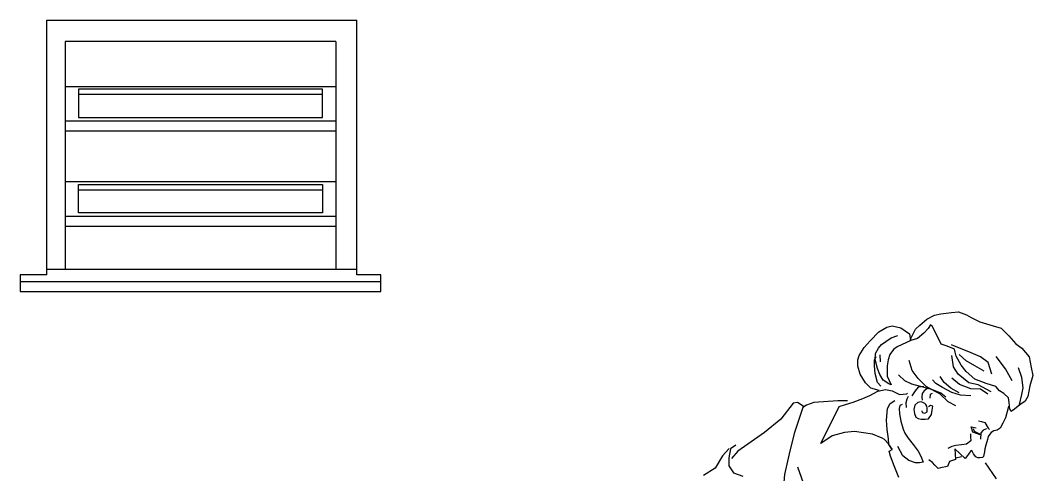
# Model space of a CAD drawing. Extents: x 500 to 638, y 181 to 267.
# Drawn here: x 620.533 to 622.491, y 204.497 to 205.377 of the extents above; entities that cross this region are included whole.
import ezdxf

# ---------------------------------------------------------------- set-up
doc = ezdxf.new("R2010")
doc.units = 0
doc.header["$LTSCALE"] = 7
doc.layers.add('ACESSÓRIO', color=2, linetype='CONTINUOUS')
doc.layers.add('JAPOR', color=142, linetype='CONTINUOUS')

msp = doc.modelspace()

# ---------------------------------------------------------------- linework, layer by layer
at = {"layer": 'ACESSÓRIO'}
for p, q in [((622.3128, 204.8085), (622.3339, 204.8117)), ((622.3339, 204.8117), (622.3473, 204.813)), ((622.3473, 204.813), (622.3626, 204.8066)), ((622.2724, 204.7869), (622.2863, 204.7988)), ((622.2863, 204.7988), (622.301, 204.806)), ((622.301, 204.806), (622.3128, 204.8085)), ((622.3626, 204.8066), (622.3716, 204.802)), ((622.3716, 204.802), (622.3886, 204.7934)), ((622.3886, 204.7934), (622.414, 204.7859)), ((622.1763, 204.7567), (622.1933, 204.7739)), ((622.1933, 204.7739), (622.2085, 204.7828)), ((622.2085, 204.7828), (622.219, 204.7853)), ((622.219, 204.7853), (622.236, 204.7819)), ((622.236, 204.7819), (622.2438, 204.7761)), ((622.2438, 204.7761), (622.2525, 204.7703)), ((622.2525, 204.7703), (622.2545, 204.7569)), ((622.255, 204.7609), (622.2614, 204.7739)), ((622.2614, 204.7739), (622.2642, 204.7793)), ((622.2642, 204.7793), (622.2724, 204.7869)), ((622.2802, 204.7712), (622.2679, 204.7611)), ((622.2884, 204.7807), (622.2802, 204.7712)), ((622.293, 204.7878), (622.2884, 204.7807)), ((622.2965, 204.7848), (622.293, 204.7878)), ((622.303, 204.7726), (622.2965, 204.7848)), ((622.3138, 204.7504), (622.303, 204.7726)), ((622.414, 204.7859), (622.4298, 204.7809)), ((622.4298, 204.7809), (622.4447, 204.7663)), ((622.1647, 204.7436), (622.1763, 204.7567)), ((622.1924, 204.7427), (622.1982, 204.7498)), ((622.1982, 204.7498), (622.2064, 204.7553)), ((622.2064, 204.7553), (622.2169, 204.7624)), ((622.2169, 204.7624), (622.2298, 204.7666)), ((622.255, 204.7569), (622.2288, 204.7449)), ((622.2545, 204.7569), (622.255, 204.7609)), ((622.2679, 204.7611), (622.255, 204.7569)), ((622.3256, 204.7463), (622.3138, 204.7504)), ((622.4447, 204.7663), (622.4578, 204.7506)), ((622.4578, 204.7506), (622.4696, 204.7425)), ((622.1549, 204.7283), (622.1647, 204.7436)), ((622.1861, 204.7203), (622.1866, 204.7321)), ((622.1866, 204.7321), (622.1924, 204.7427)), ((622.2218, 204.7401), (622.2142, 204.73)), ((622.2288, 204.7449), (622.2218, 204.7401)), ((622.3393, 204.7406), (622.3256, 204.7463)), ((622.3397, 204.746), (622.3338, 204.7488)), ((622.341, 204.7347), (622.3393, 204.7406)), ((622.3675, 204.735), (622.3397, 204.746)), ((622.3429, 204.727), (622.341, 204.7347)), ((622.3899, 204.7258), (622.3675, 204.735)), ((622.4696, 204.7425), (622.4839, 204.7255)), ((622.1527, 204.72), (622.1549, 204.7283)), ((622.1528, 204.7076), (622.1527, 204.72)), ((622.1849, 204.7191), (622.1879, 204.7262)), ((622.185, 204.7079), (622.1849, 204.7191)), ((622.1904, 204.7028), (622.1861, 204.7203)), ((622.1954, 204.7298), (622.1955, 204.7157)), ((622.2114, 204.7199), (622.2092, 204.7081)), ((622.2142, 204.73), (622.2114, 204.7199)), ((622.2574, 204.6992), (622.2519, 204.7186)), ((622.3377, 204.7065), (622.334, 204.7281)), ((622.3525, 204.7095), (622.3429, 204.727)), ((622.3623, 204.7178), (622.3488, 204.7301)), ((622.3788, 204.7081), (622.3623, 204.7178)), ((622.4046, 204.7147), (622.3899, 204.7258)), ((622.4119, 204.6924), (622.4046, 204.7147)), ((622.4383, 204.7021), (622.4198, 204.7261)), ((622.4839, 204.7255), (622.4876, 204.7049)), ((622.157, 204.6919), (622.1528, 204.7076)), ((622.1677, 204.6755), (622.157, 204.6919)), ((622.1863, 204.6933), (622.185, 204.7079)), ((622.1907, 204.6762), (622.1863, 204.6933)), ((622.1952, 204.6916), (622.1904, 204.7028)), ((622.2017, 204.6805), (622.1952, 204.6916)), ((622.2092, 204.7081), (622.2093, 204.6964)), ((622.2093, 204.6964), (622.2094, 204.6882)), ((622.2693, 204.6835), (622.2574, 204.6992)), ((622.3468, 204.6918), (622.3377, 204.7065)), ((622.3674, 204.6756), (622.3468, 204.6918)), ((622.362, 204.6973), (622.3525, 204.7095)), ((622.3791, 204.6827), (622.362, 204.6973)), ((622.3966, 204.6982), (622.3788, 204.7081)), ((622.4508, 204.6794), (622.4383, 204.7021)), ((622.4695, 204.6854), (622.463, 204.7042)), ((622.4876, 204.7049), (622.4908, 204.6892)), ((622.1779, 204.665), (622.1677, 204.6755)), ((622.1971, 204.6688), (622.1907, 204.6762)), ((622.2124, 204.6736), (622.2017, 204.6805)), ((622.2094, 204.6882), (622.2171, 204.6713)), ((622.2171, 204.6713), (622.2124, 204.6736)), ((622.2435, 204.6791), (622.231, 204.6907)), ((622.257, 204.6728), (622.2435, 204.6791)), ((622.2735, 204.6683), (622.257, 204.6728)), ((622.2847, 204.6684), (622.2693, 204.6835)), ((622.3035, 204.6738), (622.2969, 204.6814)), ((622.3165, 204.6664), (622.3035, 204.6738)), ((622.3192, 204.6758), (622.3116, 204.6875)), ((622.3323, 204.6647), (622.3192, 204.6758)), ((622.3493, 204.6719), (622.3344, 204.6842)), ((622.371, 204.6639), (622.3493, 204.6719)), ((622.3851, 204.6717), (622.3674, 204.6756)), ((622.401, 204.6742), (622.3791, 204.6827)), ((622.4105, 204.6579), (622.3851, 204.6717)), ((622.4192, 204.6685), (622.401, 204.6742)), ((622.472, 204.6655), (622.4695, 204.6854)), ((622.4908, 204.6892), (622.4851, 204.6696)), ((622.1756, 204.6509), (622.1913, 204.6593)), ((622.1937, 204.6605), (622.1779, 204.665)), ((622.1913, 204.6593), (622.2061, 204.6623)), ((622.2061, 204.6623), (622.219, 204.6596)), ((622.219, 204.6596), (622.2332, 204.6526)), ((622.2332, 204.6526), (622.2473, 204.654)), ((622.2473, 204.654), (622.2484, 204.6551)), ((622.2637, 204.66), (622.2572, 204.6499)), ((622.2695, 204.6671), (622.2637, 204.66)), ((622.2805, 204.6684), (622.2695, 204.6671)), ((622.2959, 204.6626), (622.2735, 204.6683)), ((622.2771, 204.6547), (622.276, 204.6477)), ((622.2806, 204.6601), (622.2771, 204.6547)), ((622.286, 204.6637), (622.2806, 204.6601)), ((622.3024, 204.6585), (622.2847, 204.6684)), ((622.2906, 204.6649), (622.286, 204.6637)), ((622.2924, 204.6525), (622.292, 204.6455)), ((622.2966, 204.6549), (622.2924, 204.6525)), ((622.3131, 204.6551), (622.2959, 204.6626)), ((622.3112, 204.6539), (622.3024, 204.6585)), ((622.3273, 204.6388), (622.3112, 204.6539)), ((622.3225, 204.6476), (622.3131, 204.6551)), ((622.3342, 204.6565), (622.3165, 204.6664)), ((622.3483, 204.6561), (622.3323, 204.6647)), ((622.3512, 204.6514), (622.3342, 204.6565)), ((622.3898, 204.6629), (622.371, 204.6639)), ((622.404, 204.6536), (622.3898, 204.6629)), ((622.4263, 204.6597), (622.4192, 204.6685)), ((622.4346, 204.6546), (622.4263, 204.6597)), ((622.444, 204.6464), (622.4346, 204.6546)), ((622.4653, 204.6337), (622.4698, 204.6526)), ((622.4698, 204.6526), (622.472, 204.6655)), ((622.4851, 204.6696), (622.4816, 204.6491)), ((622.0276, 204.6359), (622.0039, 204.6047)), ((622.0358, 204.6372), (622.0276, 204.6359)), ((622.0488, 204.6291), (622.0358, 204.6372)), ((622.0675, 204.6375), (622.053, 204.6321)), ((622.114, 204.6403), (622.0675, 204.6375)), ((622.1328, 204.6404), (622.114, 204.6403)), ((622.1164, 204.6292), (622.1287, 204.6334)), ((622.1287, 204.6334), (622.1434, 204.6377)), ((622.1434, 204.6377), (622.1621, 204.6449)), ((622.1621, 204.6449), (622.1756, 204.6509)), ((622.21, 204.6254), (622.2151, 204.6354)), ((622.2151, 204.6354), (622.2244, 204.6413)), ((622.2386, 204.6332), (622.2339, 204.6315)), ((622.2474, 204.6439), (622.2456, 204.6363)), ((622.2456, 204.6363), (622.2457, 204.6274)), ((622.2497, 204.6486), (622.2474, 204.6439)), ((622.2628, 204.6323), (622.261, 204.624)), ((622.2686, 204.637), (622.2628, 204.6323)), ((622.275, 204.6383), (622.2686, 204.637)), ((622.2785, 204.6371), (622.275, 204.6383)), ((622.276, 204.6477), (622.2768, 204.6418)), ((622.282, 204.6355), (622.2785, 204.6371)), ((622.2839, 204.6332), (622.282, 204.6355)), ((622.2863, 204.6302), (622.2839, 204.6332)), ((622.342, 204.6307), (622.3273, 204.6388)), ((622.3712, 204.6504), (622.3512, 204.6514)), ((622.4453, 204.637), (622.444, 204.6464)), ((622.4466, 204.6241), (622.4453, 204.637)), ((622.466, 204.633), (622.4555, 204.6242)), ((622.4758, 204.6397), (622.466, 204.633)), ((622.4816, 204.6491), (622.4758, 204.6397)), ((622.0465, 204.6274), (622.0293, 204.5772)), ((622.053, 204.6321), (622.0465, 204.6274)), ((622.0812, 204.5577), (622.1164, 204.6292)), ((622.2078, 204.6031), (622.21, 204.6254)), ((622.2339, 204.6315), (622.2323, 204.6256)), ((622.2323, 204.6256), (622.2329, 204.6156)), ((622.2329, 204.6156), (622.236, 204.601)), ((622.261, 204.624), (622.2622, 204.6158)), ((622.2622, 204.6158), (622.2647, 204.6088)), ((622.2763, 204.6213), (622.277, 204.6178)), ((622.277, 204.6178), (622.2822, 204.6167)), ((622.2822, 204.6167), (622.2864, 204.6191)), ((622.2868, 204.6266), (622.2863, 204.6302)), ((622.2864, 204.6191), (622.2868, 204.6266)), ((622.2933, 204.6314), (622.2891, 204.629)), ((622.2894, 204.6055), (622.2947, 204.6138)), ((622.2973, 204.6303), (622.2933, 204.6314)), ((622.2947, 204.6138), (622.2962, 204.6227)), ((622.2962, 204.6227), (622.2973, 204.6303)), ((622.4426, 204.6246), (622.438, 204.6076)), ((622.4442, 204.63), (622.4426, 204.6246)), ((622.449, 204.62), (622.4466, 204.6241)), ((622.4555, 204.6242), (622.449, 204.62)), ((622.0039, 204.6047), (621.9724, 204.579)), ((622.2092, 204.5848), (622.2078, 204.6031)), ((622.236, 204.601), (622.2402, 204.5858)), ((622.2647, 204.6088), (622.2689, 204.606)), ((622.2689, 204.606), (622.2748, 204.6049)), ((622.2748, 204.6049), (622.283, 204.605)), ((622.283, 204.605), (622.2894, 204.6055)), ((622.3857, 204.6017), (622.3916, 204.6006)), ((622.3916, 204.6006), (622.3982, 204.5983)), ((622.3982, 204.5983), (622.4047, 204.5873)), ((622.4328, 204.597), (622.4281, 204.5875)), ((622.438, 204.6076), (622.4328, 204.597)), ((621.9724, 204.579), (621.9204, 204.5428)), ((622.0293, 204.5772), (622.0198, 204.5378)), ((622.1268, 204.5793), (622.1029, 204.5727)), ((622.1458, 204.5813), (622.1268, 204.5793)), ((622.1811, 204.5763), (622.1458, 204.5813)), ((622.1993, 204.5682), (622.1811, 204.5763)), ((622.2117, 204.5672), (622.2092, 204.5848)), ((622.2402, 204.5858), (622.2433, 204.5781)), ((622.2433, 204.5781), (622.2498, 204.5682)), ((622.3707, 204.5764), (622.3707, 204.5711)), ((622.3717, 204.5899), (622.3812, 204.5883)), ((622.3749, 204.58), (622.3717, 204.5899)), ((622.389, 204.5748), (622.3749, 204.58)), ((622.3755, 204.5867), (622.3774, 204.5817)), ((622.3774, 204.5817), (622.3907, 204.5754)), ((622.3906, 204.5783), (622.3896, 204.566)), ((622.3948, 204.5837), (622.3906, 204.5783)), ((622.4011, 204.5866), (622.3948, 204.5837)), ((622.4047, 204.5873), (622.407, 204.585)), ((622.4078, 204.5761), (622.4048, 204.5714)), ((622.4101, 204.5792), (622.4078, 204.5761)), ((622.4153, 204.5827), (622.4101, 204.5792)), ((622.4218, 204.584), (622.4153, 204.5827)), ((622.4281, 204.5875), (622.4218, 204.584)), ((621.9168, 204.555), (621.9063, 204.5473)), ((622.1029, 204.5727), (622.0812, 204.5577)), ((622.204, 204.5654), (622.1993, 204.5682)), ((622.2118, 204.5573), (622.204, 204.5654)), ((622.2123, 204.5561), (622.2117, 204.5672)), ((622.2194, 204.5461), (622.2118, 204.5573)), ((622.2189, 204.5461), (622.2123, 204.5561)), ((622.2498, 204.5682), (622.2593, 204.5559)), ((622.2593, 204.5559), (622.2695, 204.5431)), ((622.3422, 204.5543), (622.3345, 204.5519)), ((622.3528, 204.5556), (622.3422, 204.5543)), ((622.3627, 204.5569), (622.3528, 204.5556)), ((622.3708, 204.5628), (622.3627, 204.5569)), ((622.3707, 204.5711), (622.3708, 204.5628)), ((622.4003, 204.5544), (622.398, 204.5473)), ((622.4032, 204.5655), (622.4003, 204.5544)), ((622.4048, 204.5714), (622.4032, 204.5655)), ((621.9039, 204.5485), (621.8906, 204.5343)), ((621.9063, 204.5473), (621.9029, 204.5302)), ((621.9204, 204.5428), (621.9083, 204.5286)), ((622.0198, 204.5378), (622.0108, 204.4978)), ((622.2131, 204.5432), (622.2189, 204.5461)), ((622.2155, 204.5332), (622.2131, 204.5432)), ((622.2395, 204.5341), (622.23, 204.5521)), ((622.2695, 204.5431), (622.2743, 204.5337)), ((622.3345, 204.5519), (622.3263, 204.5483)), ((622.3404, 204.5473), (622.3413, 204.5268)), ((622.3603, 204.5292), (622.3404, 204.5473)), ((622.3647, 204.5346), (622.3603, 204.5292)), ((622.3664, 204.5376), (622.3647, 204.5346)), ((622.371, 204.5435), (622.3664, 204.5376)), ((622.3728, 204.5447), (622.371, 204.5435)), ((622.3764, 204.5377), (622.3728, 204.5447)), ((622.3805, 204.5324), (622.3764, 204.5377)), ((622.3964, 204.5361), (622.3958, 204.5325)), ((622.3975, 204.5419), (622.3964, 204.5361)), ((622.398, 204.5473), (622.3975, 204.5419)), ((621.8906, 204.5343), (621.8768, 204.51)), ((621.9029, 204.5302), (621.9031, 204.5149)), ((621.9031, 204.5149), (621.9121, 204.5009)), ((622.2228, 204.5144), (622.2155, 204.5332)), ((622.2509, 204.5253), (622.2395, 204.5341)), ((622.2638, 204.5207), (622.2509, 204.5253)), ((622.272, 204.5208), (622.2638, 204.5207)), ((622.2791, 204.522), (622.272, 204.5208)), ((622.2743, 204.5337), (622.2791, 204.522)), ((622.2967, 204.521), (622.2896, 204.5263)), ((622.3015, 204.5159), (622.2967, 204.521)), ((622.3079, 204.5094), (622.3015, 204.5159)), ((622.3301, 204.5232), (622.3261, 204.5137)), ((622.3413, 204.5268), (622.3301, 204.5232)), ((622.342, 204.5303), (622.3529, 204.5326)), ((622.3847, 204.5301), (622.3805, 204.5324)), ((622.3883, 204.5299), (622.3847, 204.5301)), ((622.3934, 204.5308), (622.3883, 204.5299)), ((622.3958, 204.5325), (622.3934, 204.5308)), ((622.4204, 204.4893), (622.3994, 204.5203)), ((621.8768, 204.51), (621.8539, 204.4957)), ((621.9121, 204.5009), (621.9303, 204.4947)), ((622.0108, 204.4978), (622.0045, 204.4202)), ((622.0358, 204.5127), (622.0624, 204.4389)), ((622.2317, 204.4922), (622.2228, 204.5144)), ((622.3126, 204.5106), (622.3079, 204.5094)), ((622.3261, 204.5137), (622.3126, 204.5106))]:
    msp.add_line(p, q, dxfattribs=at)
at = {"layer": 'JAPOR'}
for p, q in [((620.5842, 204.8845, -1.4713), (620.5842, 205.3769, -1.4713)), ((620.5842, 205.3769, -1.4713), (621.184, 205.3769, -1.4713)), ((621.184, 204.8845, -1.4713), (621.184, 205.3769, -1.4713)), ((620.6201, 205.3359, -1.4713), (620.6201, 204.8947, -1.4713)), ((621.143, 205.3359, -1.4713), (620.6201, 205.3359, -1.4713)), ((621.143, 205.3359, -1.4713), (621.143, 204.8947, -1.4713)), ((620.6201, 205.2487, -1.4713), (621.143, 205.2487, -1.4713)), ((620.6458, 205.2436, -1.4713), (620.6458, 205.1889, -1.4713)), ((621.1174, 205.2436, -1.4713), (620.6458, 205.2436, -1.4713)), ((621.1174, 205.1889, -1.4713), (621.1174, 205.2436, -1.4713)), ((621.1174, 205.2333, -1.4713), (620.6458, 205.2333, -1.4713)), ((620.6201, 205.182, -1.4713), (621.143, 205.182, -1.4713)), ((620.6458, 205.1889, -1.4713), (621.1174, 205.1889, -1.4713)), ((620.6201, 205.1632, -1.4713), (621.143, 205.1632, -1.4713)), ((621.143, 205.0639, -1.4713), (620.6201, 205.0639, -1.4713)), ((620.6458, 205.0041, -1.4713), (620.6458, 205.0588, -1.4713)), ((620.6458, 205.0588, -1.4713), (621.1174, 205.0588, -1.4713)), ((620.6458, 205.0485, -1.4713), (621.1174, 205.0485, -1.4713)), ((621.1174, 205.0588, -1.4713), (621.1174, 205.0041, -1.4713)), ((621.143, 204.9973, -1.4713), (620.6201, 204.9973, -1.4713)), ((621.1174, 205.0041, -1.4713), (620.6458, 205.0041, -1.4713)), ((620.6201, 204.9785, -1.4713), (621.143, 204.9785, -1.4713)), ((621.184, 204.8947, -1.4713), (620.5842, 204.8947, -1.4713)), ((620.533, 204.8845, -1.4713), (620.533, 204.852, -1.4713)), ((620.5842, 204.8845, -1.4713), (620.533, 204.8845, -1.4713)), ((621.2302, 204.8708, -1.4713), (620.533, 204.8708, -1.4713)), ((621.2302, 204.8845, -1.4713), (621.184, 204.8845, -1.4713)), ((621.2302, 204.852, -1.4713), (621.2302, 204.8845, -1.4713)), ((620.533, 204.852, -1.4713), (621.2302, 204.852, -1.4713))]:
    msp.add_line(p, q, dxfattribs=at)

doc.saveas('drawing.dxf')
